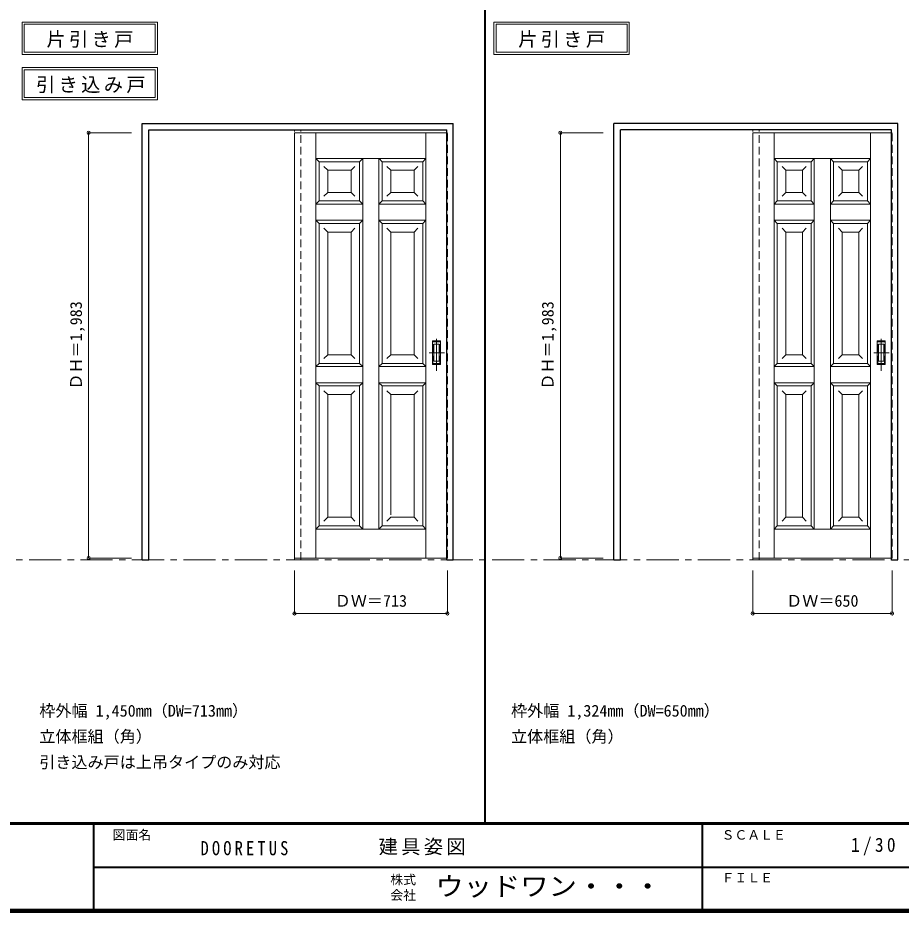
# Model space of a CAD drawing. Units: millimetres, scale not verified. Extents: x -6000 to 5700, y -4307 to 4260.
# Drawn here: x -502 to 3617, y -4205 to -36 of the extents above; entities that cross this region are included whole.
import ezdxf
from ezdxf.enums import TextEntityAlignment as Align

# ---------------------------------------------------------------- set-up
doc = ezdxf.new("R2010")
doc.units = ezdxf.units.MM
doc.header["$LTSCALE"] = 30
doc.header["$PDMODE"] = 32
doc.header["$PDSIZE"] = 15
doc.linetypes.add('CHAIN1', pattern=[8, 5, -1, 1, -1])
doc.linetypes.add('DASHED1', pattern=[1.8, 1.2, -0.6])
for name, color, linetype, lineweight in [('0-1_通り芯', 7, 'CHAIN1', 18), ('0-2_扉', 7, 'Continuous', 18), ('0-4_枠', 3, 'Continuous', 25), ('0-6_引手', 7, 'Continuous', 18), ('0-A_文字', 7, 'Continuous', 18), ('0-B_寸法', 7, 'Continuous', 9), ('F-1_枠', 6, 'Continuous', 40)]:
    doc.layers.add(name, color=color, linetype=linetype, lineweight=lineweight)
doc.layers.add('F-A_文字', color=7, linetype='Continuous')
doc.styles.add('ＭＳ ゴシック', font='')
doc.styles.get('ＭＳ ゴシック').set_extended_font_data('MS Gothic')

msp = doc.modelspace()

# ---------------------------------------------------------------- linework, layer by layer
at = {"layer": '0-1_通り芯'}
msp.add_line((-5490, -2562.5), (5690, -2562.5), dxfattribs=at)
at = {"layer": '0-2_扉', "color": 4, "linetype": 'DASHED1', "lineweight": 9}
for p, q in [((788, -571), (788, -575)), ((1498, -571), (1501, -571)), ((2925, -571), (2925, -575)), ((3572, -571), (3575, -571))]:
    msp.add_line(p, q, dxfattribs=at)
at = {"layer": '0-2_扉'}
for p, q in [((788, -571), (788, -2554)), ((788, -571), (1498, -571)), ((888, -2554), (888, -571)), ((1401, -2554), (1401, -571)), ((2925, -571), (2925, -2554)), ((2925, -571), (3572, -571)), ((3025, -2554), (3025, -571)), ((3475, -2554), (3475, -571)), ((888, -691), (903, -706)), ((888, -691), (1184.5, -691)), ((903, -706), (1092, -706)), ((903, -889), (903, -706)), ((1092, -706), (1107, -691)), ((1092, -706), (1092, -889)), ((1107, -691), (1107, -2419)), ((1182, -691), (1182, -2419)), ((1197, -706), (1182.29, -691.29)), ((1184.5, -691), (1401, -691)), ((1197, -706), (1386, -706)), ((1197, -706), (1197, -889)), ((1401, -691), (1386, -706)), ((1386, -889), (1386, -706)), ((3025, -691), (3040, -706)), ((3025, -691), (3475, -691)), ((3040, -889), (3040, -706)), ((3040, -706), (3197.5, -706)), ((3197.5, -706), (3212.5, -691)), ((3197.5, -706), (3197.5, -889)), ((3212.5, -691), (3212.5, -2419)), ((3302.5, -706), (3287.5, -691)), ((3287.5, -691), (3287.5, -2419)), ((3302.5, -706), (3302.5, -889)), ((3302.5, -706), (3460, -706)), ((3475, -691), (3460, -706)), ((3460, -889), (3460, -706)), ((943, -746), (925.32, -728.32)), ((1052, -746), (943, -746)), ((943, -849), (943, -746)), ((1052, -746), (1069.68, -728.32)), ((1052, -746), (1052, -849)), ((1237, -746), (1219.32, -728.32)), ((1346, -746), (1237, -746)), ((1237, -846.6), (1237, -746)), ((1346, -746), (1363.68, -728.32)), ((1346, -746), (1346, -849)), ((3080, -746), (3062.32, -728.32)), ((3080, -849), (3080, -746)), ((3080, -746), (3157.5, -746)), ((3157.5, -746), (3175.18, -728.32)), ((3157.5, -746), (3157.5, -849)), ((3342.5, -746), (3324.82, -728.32)), ((3342.5, -746), (3342.5, -849)), ((3342.5, -746), (3420, -746)), ((3420, -746), (3437.68, -728.32)), ((3420, -849), (3420, -746)), ((943, -849), (925.32, -866.68)), ((1052, -849), (1069.68, -866.68)), ((1237, -849), (1219.32, -866.68)), ((1346, -849), (1363.68, -866.68)), ((3080, -849), (3062.32, -866.68)), ((3080, -849), (3157.5, -849)), ((3157.5, -849), (3175.18, -866.68)), ((3342.5, -849), (3324.82, -866.68)), ((3342.5, -849), (3420, -849)), ((3420, -849), (3437.68, -866.68)), ((888, -904), (903, -889)), ((1107, -904), (888, -904)), ((903.19, -889), (903, -889)), ((1092, -889), (903, -889)), ((1182, -904), (1197, -889)), ((1401, -904), (1182, -904)), ((1386, -889), (1197, -889)), ((1197, -889), (1386, -889)), ((1386, -889), (1401, -904)), ((3025, -904), (3040, -889)), ((3025, -904), (3212.5, -904)), ((3040.19, -889), (3040, -889)), ((3040, -889), (3197.5, -889)), ((3212.5, -904), (3197.5, -889)), ((3287.5, -904), (3302.5, -889)), ((3287.5, -904), (3475, -904)), ((3302.5, -889), (3460, -889)), ((3460, -889), (3460, -887.89)), ((3460, -889), (3475, -904)), ((888, -979), (903, -994)), ((888, -979), (1107, -979)), ((903, -994), (1092, -994)), ((903, -1646.5), (903, -994)), ((1092, -994), (1107, -979)), ((1092, -1646.5), (1092, -994)), ((1182, -979), (1401, -979)), ((1182, -979), (1197, -994)), ((1197, -994), (1386, -994)), ((1197, -1646.5), (1197, -994)), ((1386, -994), (1401, -979)), ((1386, -1646.5), (1386, -994)), ((3025, -979), (3040, -994)), ((3025, -979), (3212.5, -979)), ((3040, -1646.5), (3040, -994)), ((3040, -994), (3197.5, -994)), ((3197.5, -994), (3212.5, -979)), ((3197.5, -1646.5), (3197.5, -994)), ((3302.5, -994), (3287.5, -979)), ((3287.5, -979), (3475, -979)), ((3302.5, -1646.5), (3302.5, -994)), ((3302.5, -994), (3460, -994)), ((3460, -994), (3475, -979)), ((3460, -1646.5), (3460, -994)), ((943.04, -1034), (925.36, -1016.32)), ((1052.04, -1034), (943.04, -1034)), ((943.04, -1034), (943.04, -1606.5)), ((1052.04, -1034), (1069.71, -1016.32)), ((1052.04, -1034), (1052.04, -1606.5)), ((1237, -1034), (1219.32, -1016.32)), ((1346, -1034), (1237, -1034)), ((1237, -1034), (1237, -1606.5)), ((1346, -1034), (1363.68, -1016.32)), ((1346, -1034), (1346, -1606.5)), ((3080, -1034), (3062.32, -1016.32)), ((3080, -1034), (3080, -1606.5)), ((3080, -1034), (3157.5, -1034)), ((3157.5, -1034), (3175.18, -1016.32)), ((3157.5, -1034), (3157.5, -1606.5)), ((3342.5, -1034), (3324.82, -1016.32)), ((3342.5, -1034), (3342.5, -1606.5)), ((3342.5, -1034), (3420, -1034)), ((3420, -1034), (3437.68, -1016.32)), ((3420, -1034), (3420, -1606.5)), ((1052, -1606.5), (1069.68, -1624.18)), ((1237, -1606.5), (1219.32, -1624.18)), ((1346, -1606.5), (1363.68, -1624.18)), ((3080, -1606.5), (3062.32, -1624.18)), ((3080, -1606.5), (3157.5, -1606.5)), ((3157.5, -1606.5), (3175.18, -1624.18)), ((3342.5, -1606.5), (3324.82, -1624.18)), ((3342.5, -1606.5), (3420, -1606.5)), ((3420, -1606.5), (3437.68, -1624.18)), ((888, -1661.5), (903, -1646.5)), ((1107, -1661.5), (888, -1661.5)), ((1092, -1646.5), (903, -1646.5)), ((1182, -1661.5), (1197, -1646.5)), ((1401, -1661.5), (1182, -1661.5)), ((1386, -1646.5), (1197, -1646.5)), ((1197, -1646.5), (1386, -1646.5)), ((1386, -1646.5), (1401, -1661.5)), ((3025, -1661.5), (3040, -1646.5)), ((3025, -1661.5), (3212.5, -1661.5)), ((3040, -1646.5), (3197.5, -1646.5)), ((3212.5, -1661.5), (3197.5, -1646.5)), ((3287.5, -1661.5), (3302.5, -1646.5)), ((3287.5, -1661.5), (3475, -1661.5)), ((3302.5, -1646.5), (3460, -1646.5)), ((3460, -1646.5), (3460, -1645.39)), ((3460, -1646.5), (3475, -1661.5)), ((888, -1736.5), (903, -1751.5)), ((888, -1736.5), (1107, -1736.5)), ((1092, -1751.5), (1107, -1736.5)), ((1182, -1736.5), (1401, -1736.5)), ((1182, -1736.5), (1197, -1751.5)), ((1386, -1751.5), (1401, -1736.5)), ((3025, -1736.5), (3040, -1751.5)), ((3025, -1736.5), (3212.5, -1736.5)), ((3197.5, -1751.5), (3212.5, -1736.5)), ((3302.5, -1751.5), (3287.5, -1736.5)), ((3287.5, -1736.5), (3475, -1736.5)), ((3460, -1751.5), (3475, -1736.5)), ((903, -1751.5), (1092, -1751.5)), ((903, -2404), (903, -1751.5)), ((943.04, -1791.5), (925.36, -1773.82)), ((943, -2364), (943, -1791.5)), ((1052.04, -1791.5), (943.04, -1791.5)), ((1052, -1791.5), (1052, -2364)), ((1052.04, -1791.5), (1069.71, -1773.82)), ((1092, -1751.5), (1092, -2404)), ((1197, -1751.5), (1386, -1751.5)), ((1197, -1751.5), (1197, -2404)), ((1237, -1791.5), (1219.32, -1773.82)), ((1346, -1791.5), (1237, -1791.5)), ((1237, -2352.73), (1237, -1791.5)), ((1346, -1791.5), (1363.68, -1773.82)), ((1346, -1791.5), (1346, -2364)), ((1386, -2404), (1386, -1751.5)), ((3040, -2404), (3040, -1751.5)), ((3040, -1751.5), (3197.5, -1751.5)), ((3080, -1791.5), (3062.32, -1773.82)), ((3080, -2364), (3080, -1791.5)), ((3080, -1791.5), (3157.5, -1791.5)), ((3157.5, -1791.5), (3175.18, -1773.82)), ((3157.5, -1791.5), (3157.5, -2364)), ((3197.5, -1751.5), (3197.5, -2404)), ((3302.5, -1751.5), (3302.5, -2404)), ((3302.5, -1751.5), (3460, -1751.5)), ((3342.5, -1791.5), (3324.82, -1773.82)), ((3342.5, -1791.5), (3342.5, -2364)), ((3342.5, -1791.5), (3420, -1791.5)), ((3420, -1791.5), (3437.68, -1773.82)), ((3420, -2364), (3420, -1791.5)), ((3460, -2404), (3460, -1751.5)), ((943, -2364), (925.32, -2381.68)), ((1052, -2364), (1069.68, -2381.68)), ((1237, -2364), (1219.32, -2381.68)), ((1346, -2364), (1363.68, -2381.68)), ((3080, -2364), (3062.32, -2381.68)), ((3080, -2364), (3157.5, -2364)), ((3157.5, -2364), (3175.18, -2381.68)), ((3342.5, -2364), (3324.82, -2381.68)), ((3342.5, -2364), (3420, -2364)), ((3420, -2364), (3437.68, -2381.68)), ((903, -2404), (888, -2419)), ((903, -2404), (1092, -2404)), ((1092, -2404), (1107, -2419)), ((1197, -2404), (1182, -2419)), ((1197, -2404), (1386, -2404)), ((1386, -2404), (1401, -2419)), ((3040, -2404), (3025, -2419)), ((3040, -2404), (3197.5, -2404)), ((3212.5, -2419), (3197.5, -2404)), ((3287.5, -2419), (3302.5, -2404)), ((3302.5, -2404), (3460, -2404)), ((3460, -2404), (3475, -2419)), ((888, -2419), (1401, -2419)), ((3025, -2419), (3475, -2419)), ((788, -2554), (1498, -2554)), ((2925, -2554), (3572, -2554))]:
    msp.add_line(p, q, dxfattribs=at)
at = {"layer": '0-2_扉', "color": 4, "linetype": 'DASHED1', "lineweight": 9}
for points in [[(1498, -2554), (1501, -2554), (1501, -571)], [(3572, -2554), (3575, -2554), (3575, -571)]]:
    msp.add_lwpolyline(points, dxfattribs=at)
at = {"layer": '0-2_扉'}
for points in [[(1052, -849), (943, -849), (943, -847.57)], [(1346, -849), (1237, -849), (1237, -847.57)], [(903, -889), (1092, -889), (1107, -904)], [(1052, -1606.5), (943, -1606.5), (925.32, -1624.18)], [(1346, -1606.5), (1237, -1606.5), (1237, -1605.07)], [(903, -1646.5), (1092, -1646.5), (1107, -1661.5)], [(1052, -2364), (943, -2364), (943, -2362.57)], [(1346, -2364), (1237, -2364), (1237, -2362.57)]]:
    msp.add_lwpolyline(points, dxfattribs=at)
at = {"layer": '0-4_枠'}
for p, q in [((78, -2562.5), (78, -527.5)), ((78, -527.5), (1528, -527.5)), ((1528, -2562.5), (1528, -527.5)), ((2278, -2562.5), (2278, -527.5)), ((3602, -527.5), (2278, -527.5)), ((3602, -2562.5), (3602, -527.5)), ((108, -557.5), (1498, -557.5)), ((1498, -2562.5), (1498, -557.5)), ((3572, -557.5), (2308, -557.5)), ((3572, -2562.5), (3572, -557.5)), ((1498, -2562.5), (1528, -2562.5)), ((3572, -2562.5), (3602, -2562.5))]:
    msp.add_line(p, q, dxfattribs=at)
at = {"layer": '0-4_枠', "color": 4, "linetype": 'DASHED1', "lineweight": 9}
for p, q in [((788, -2562.5), (788, -557.5)), ((818, -2562.5), (818, -557.5)), ((2925, -2562.5), (2925, -557.5)), ((2955, -2562.5), (2955, -557.5)), ((788, -2562.5), (818, -2562.5)), ((2925, -2562.5), (2955, -2562.5))]:
    msp.add_line(p, q, dxfattribs=at)
at = {"layer": '0-4_枠'}
for points in [[(78, -2562.5), (108, -2562.5), (108, -557.5)], [(2278, -2562.5), (2308, -2562.5), (2308, -557.5)]]:
    msp.add_lwpolyline(points, dxfattribs=at)
at = {"layer": '0-6_引手'}
for p, q in [((1469, -1541.5), (1431, -1541.5)), ((1431, -1651.5), (1431, -1541.5)), ((1469, -1651.5), (1469, -1541.5)), ((3543, -1541.5), (3505, -1541.5)), ((3505, -1651.5), (3505, -1541.5)), ((3543, -1541.5), (3505, -1541.5)), ((3505, -1651.5), (3505, -1541.5)), ((3543, -1651.5), (3543, -1541.5)), ((3543, -1651.5), (3543, -1541.5)), ((1462.5, -1557.5), (1437.5, -1557.5)), ((1437.5, -1635.5), (1437.5, -1557.5)), ((1462.5, -1635.5), (1462.5, -1557.5)), ((3536.5, -1557.5), (3511.5, -1557.5)), ((3511.5, -1635.5), (3511.5, -1557.5)), ((3536.5, -1557.5), (3511.5, -1557.5)), ((3511.5, -1635.5), (3511.5, -1557.5)), ((3536.5, -1635.5), (3536.5, -1557.5)), ((3536.5, -1635.5), (3536.5, -1557.5)), ((1469, -1651.5), (1431, -1651.5)), ((1462.5, -1635.5), (1437.5, -1635.5)), ((3543, -1651.5), (3505, -1651.5)), ((3543, -1651.5), (3505, -1651.5)), ((3536.5, -1635.5), (3511.5, -1635.5)), ((3536.5, -1635.5), (3511.5, -1635.5))]:
    msp.add_line(p, q, dxfattribs=at)
at = {"layer": '0-6_引手', "linetype": 'CHAIN1'}
for p, q in [((1450, -1681.73), (1450, -1510.88)), ((3524, -1681.73), (3524, -1510.88)), ((3524, -1681.73), (3524, -1510.88)), ((1488.07, -1596.5), (1415.56, -1596.5)), ((3562.07, -1596.5), (3489.56, -1596.5)), ((3562.07, -1596.5), (3489.56, -1596.5))]:
    msp.add_line(p, q, dxfattribs=at)
at = {"layer": '0-6_引手', "linetype": 'DASHED1'}
for p, q in [((1434, -1647.5), (1434, -1545.5)), ((3508, -1647.5), (3508, -1545.5)), ((3508, -1647.5), (3508, -1545.5)), ((1466, -1647.5), (1434, -1647.5)), ((3540, -1647.5), (3508, -1647.5)), ((3540, -1647.5), (3508, -1647.5))]:
    msp.add_line(p, q, dxfattribs=at)
for points in [[(1466, -1647.5), (1466, -1545.5), (1434, -1545.5)], [(3540, -1647.5), (3540, -1545.5), (3508, -1545.5)], [(3540, -1647.5), (3540, -1545.5), (3508, -1545.5)]]:
    msp.add_lwpolyline(points, dxfattribs=at)
at = {"layer": '0-A_文字'}
for p, q in [((-482, -55.5), (-482, -205.5)), ((-472, -65.5), (-472, -195.5)), ((-472, -65.5), (139.03, -65.5)), ((139.03, -65.5), (139.03, -195.5)), ((1718, -55.5), (1718, -205.5)), ((1728, -65.5), (1728, -195.5)), ((1728, -65.5), (2339.03, -65.5)), ((2339.03, -65.5), (2339.03, -195.5)), ((-482, -205.5), (149.03, -205.5)), ((-472, -195.5), (139.03, -195.5)), ((1718, -205.5), (2349.03, -205.5)), ((1728, -195.5), (2339.03, -195.5)), ((-482, -266.97), (-482, -416.97)), ((-472, -276.97), (-472, -406.97)), ((-472, -276.97), (139.03, -276.97)), ((139.03, -276.97), (139.03, -406.97)), ((-472, -406.97), (139.03, -406.97)), ((-482, -416.97), (149.03, -416.97))]:
    msp.add_line(p, q, dxfattribs=at)
for points in [[(-482, -55.5), (149.03, -55.5), (149.03, -205.5)], [(1718, -55.5), (2349.03, -55.5), (2349.03, -205.5)], [(-482, -266.97), (149.03, -266.97), (149.03, -416.97)]]:
    msp.add_lwpolyline(points, dxfattribs=at)
at = {"layer": '0-B_寸法', "color": 4}
for p, q in [((-172, -571), (-172, -2554)), ((-172, -571), (28, -571)), ((2028, -571), (2028, -2554)), ((2028, -571), (2228, -571)), ((-172, -2554), (28, -2554)), ((2028, -2554), (2228, -2554)), ((1501, -2812.5), (1501, -2612.5)), ((3575, -2812.5), (3575, -2612.5))]:
    msp.add_line(p, q, dxfattribs=at)
for points in [[(1501, -2812.5), (788, -2812.5), (788, -2612.5)], [(3575, -2812.5), (2925, -2812.5), (2925, -2612.5)]]:
    msp.add_lwpolyline(points, dxfattribs=at)
at = {"layer": '0-B_寸法'}
for p in [(-172, -571), (2028, -571), (-172, -2554), (2028, -2554), (788, -2812.5), (1501, -2812.5), (2925, -2812.5), (3575, -2812.5)]:
    msp.add_point(p, dxfattribs=at)
at = {"layer": 'F-1_枠'}
for p, q in [((1678, -3790), (1678, 4175)), ((5700, -3790), (-6000, -3790)), ((5700, -3795), (-6000, -3795)), ((-150, -3795), (-150, -4195)), ((2690, -3795), (2690, -4195)), ((-150, -3995), (5690, -3995.01)), ((5700, -4195), (-6000, -4195)), ((5700, -4200), (-6000, -4200)), ((5700, -4205), (-6000, -4205))]:
    msp.add_line(p, q, dxfattribs=at)

# ---------------------------------------------------------------- texts
at = {"layer": '0-A_文字', "style": 'ＭＳ ゴシック'}
for s, p in [('枠外幅 1,450mm（DW=713mm）', (-402, -3310)), ('枠外幅 1,324mm（DW=650mm）', (1798, -3310)), ('立体框組（角）', (-402, -3430)), ('立体框組（角）', (1798, -3430)), ('引き込み戸は上吊タイプのみ対応', (-402, -3550))]:
    msp.add_text(s, height=54.99, dxfattribs=at).set_placement(p, align=Align.BOTTOM_LEFT)
at = {"layer": '0-A_文字', "char_height": 65.98, "attachment_point": 7, "style": 'ＭＳ ゴシック'}
for s, insert in [('\\T1.17;片引き戸', (-368.98, -175.5)), ('\\T1.17;片引き戸', (1831.02, -175.5)), ('\\T1.17;引き込み戸', (-417.34, -386.97))]:
    msp.add_mtext(s, dxfattribs=dict(at, insert=insert))
at = {"layer": '0-B_寸法', "style": 'ＭＳ ゴシック'}
for p in [(-187, -1768.75), (2013, -1768.75)]:
    msp.add_text('ＤＨ＝1,983', height=54.99, rotation=90, dxfattribs=at).set_placement(p, align=Align.BOTTOM_LEFT)
for s, p in [('ＤＷ＝713', (975.75, -2797.5)), ('ＤＷ＝650', (3081.25, -2797.5))]:
    msp.add_text(s, height=54.99, dxfattribs=at).set_placement(p, align=Align.BOTTOM_LEFT)
at = {"layer": 'F-A_文字', "style": 'ＭＳ ゴシック'}
for s, p in [('図面名', (-60, -3880)), ('ＳＣＡＬＥ', (2780, -3880)), ('株式', (1235, -4089)), ('ＦＩＬＥ', (2780, -4080)), ('会社', (1235, -4161))]:
    msp.add_text(s, height=43.99, dxfattribs=at).set_placement(p, align=Align.BOTTOM_LEFT)
at = {"layer": 'F-A_文字', "style": 'ＭＳ ゴシック', "width": 1.1}
msp.add_text('ウッドワン・・・', height=87.98, dxfattribs=at).set_placement((1445, -4155), align=Align.BOTTOM_LEFT)
at = {"layer": 'F-A_文字', "char_height": 65.98, "attachment_point": 7, "style": 'ＭＳ ゴシック'}
for s, insert in [('\\T1.39;\\W0.85;DOORETUS', (350, -3940.79)), ('\\T1.17;建具姿図', (1180.42, -3940)), ('\\T1.38;\\W0.9;1/30', (3383.75, -3940))]:
    msp.add_mtext(s, dxfattribs=dict(at, insert=insert))

doc.saveas('drawing.dxf')
